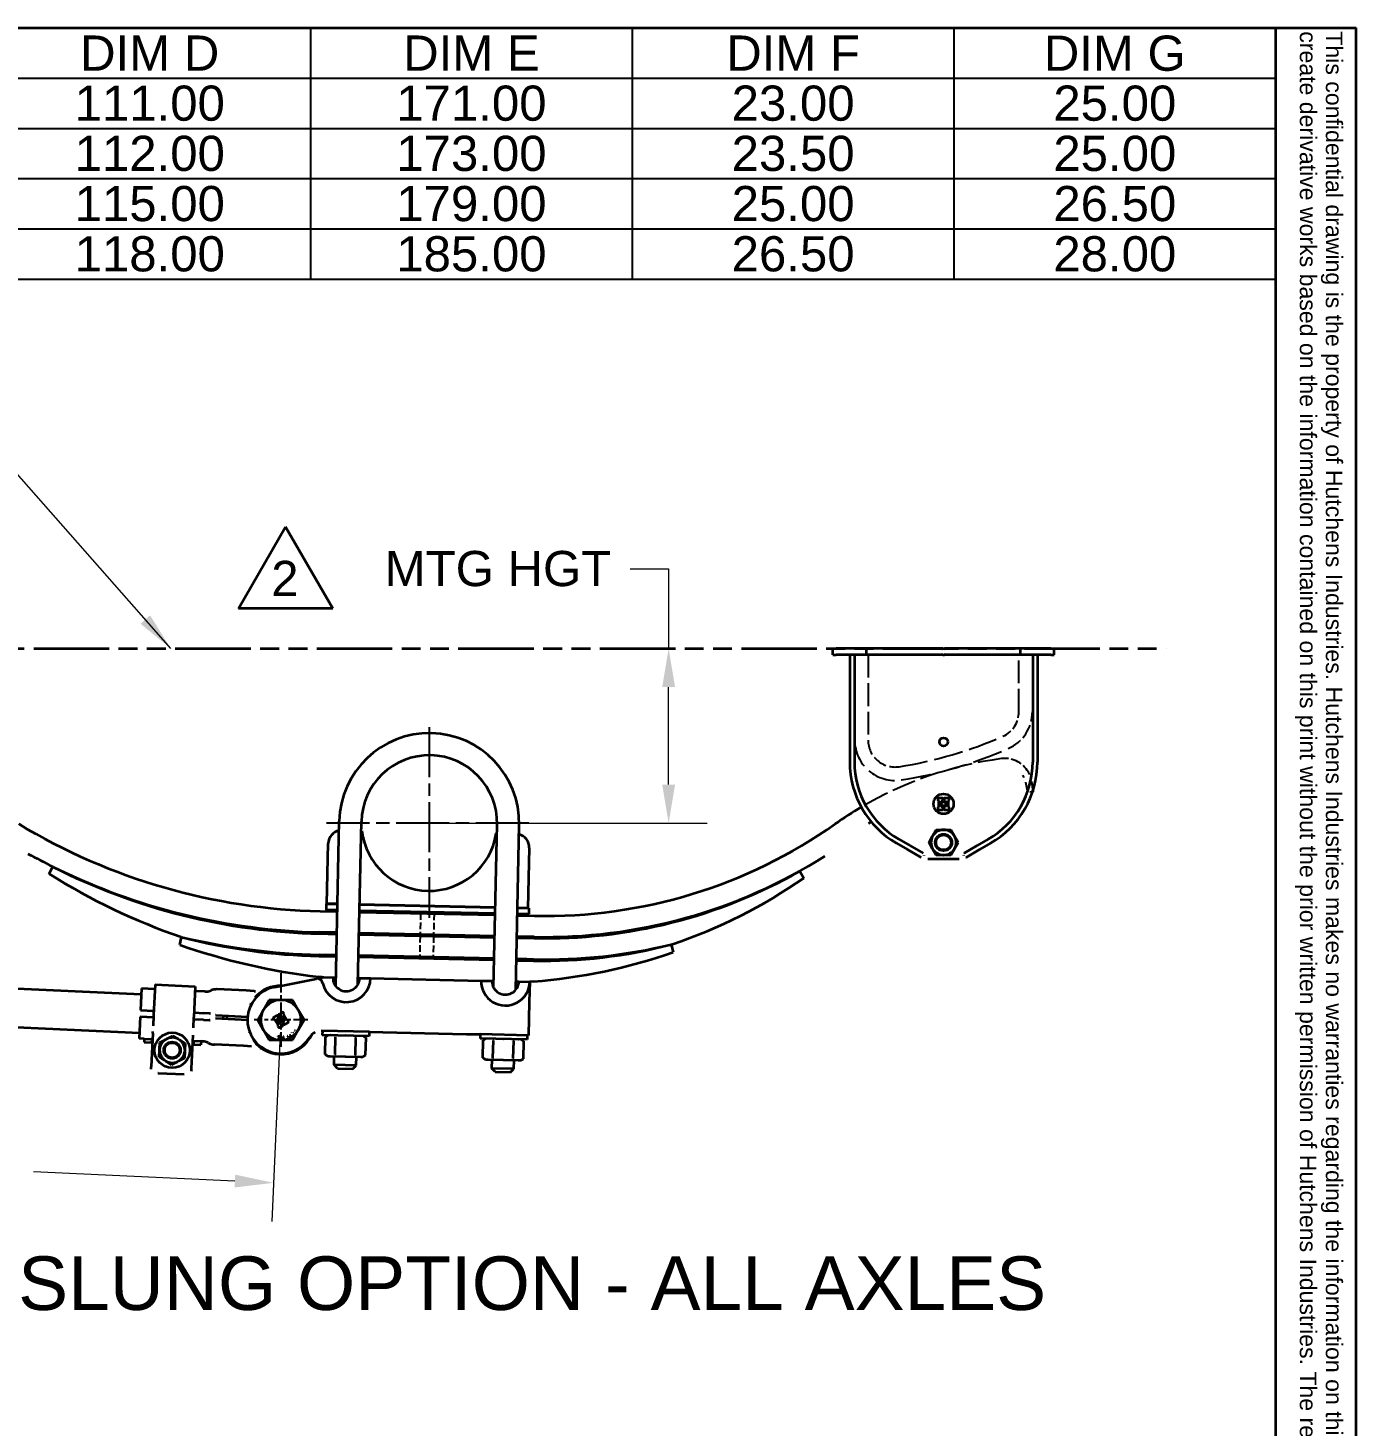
# Model space of a CAD drawing. Header units: inches. Extents: x 0 to 267, y 0 to 172.
# Drawn here: x 217.1 to 266.6, y 119.7 to 171.8 of the extents above; entities that cross this region are included whole.
import ezdxf
from ezdxf.enums import TextEntityAlignment as Align

# ---------------------------------------------------------------- set-up
doc = ezdxf.new("R2010")
doc.units = ezdxf.units.IN
doc.header["$LTSCALE"] = 8
doc.header["$MEASUREMENT"] = 0
for name, pattern in [('CHAIN', [0.7087, 0.4724, -0.0591, 0.1181, -0.0591]), ('DASHED', [0.2067, 0.1654, -0.0413]), ('DOUBLE_DASH_CHAIN', [1.2403, 0.6614, -0.0827, 0.1654, -0.0827, 0.1654, -0.0827])]:
    doc.linetypes.add(name, pattern=pattern)
for name, color, linetype, lineweight in [('Center Mark(Hutchens)', 7, 'Continuous', 25), ('Dimensions(Hutchens)', 7, 'Continuous', 25), ('Hidden Edges(Hutchens)', 7, 'DASHED', 25), ('Phantom Lines(Hutchens)', 7, 'DOUBLE_DASH_CHAIN', 70), ('Sketch Geometry(Hutchens)', 7, 'Continuous', 35), ('Symbols(Hutchens)', 7, 'Continuous', 25), ('Visible Edges(Hutchens)', 7, 'Continuous', 35)]:
    doc.layers.add(name, color=color, linetype=linetype, lineweight=lineweight)
doc.styles.add('Hutchens .164', font='ARIAL.TTF')
doc.styles.add('Hutchens .180', font='ARIAL.TTF')
doc.styles.add('Hutchens .25', font='ARIAL.TTF')
doc.dimstyles.new('HUTCHENS STD DIM X.XX', dxfattribs={"dimscale": 8, "dimtxt": 0.164, "dimasz": 0.18, "dimexe": 0.18, "dimexo": 0.0625, "dimgap": 0.09, "dimtad": 0, "dimtih": 1, "dimtoh": 1, "dimrnd": 1e-08, "dimzin": 4, "dimdsep": 46, "dimtxsty": 'Hutchens .164', "dimcen": 0.09, "dimclrd": 211, "dimclre": 211, "dimclrt": 7, "dimadec": 0, "dimazin": 1, "dimtfac": 0.762195, "dimtofl": 0, "dimtmove": 0, "dimatfit": 3, "dimfxl": 0, "dimtolj": 1, "dimtzin": 0, "dimlwd": 9, "dimlwe": 9, "dimarcsym": 0})
doc.dimstyles.new('HUTCHENS STD DIM X.XX$7', dxfattribs={"dimscale": 8, "dimtxt": 0.164, "dimasz": 0.18, "dimexe": 0.18, "dimexo": 0.0625, "dimgap": 0.09, "dimtad": 0, "dimtih": 1, "dimtoh": 1, "dimrnd": 1e-08, "dimzin": 4, "dimdsep": 46, "dimtxsty": 'Hutchens .164', "dimcen": 0.09, "dimclrd": 7, "dimclre": 211, "dimclrt": 7, "dimadec": 0, "dimazin": 1, "dimtfac": 0.762195, "dimtofl": 0, "dimtmove": 0, "dimatfit": 3, "dimfxl": 0, "dimtolj": 1, "dimtzin": 0, "dimlwd": 9, "dimlwe": 9, "dimarcsym": 0})

# ---------------------------------------------------------------- blocks, each defined once
blk = doc.blocks.new('Borders D-SIZE')
at = {"layer": 'Sketch Geometry(Hutchens)'}
for p, q in [((0.9537, 21.4797), (32.9537, 21.4797)), ((32.9537, 21.4797), (32.9537, 0.5117)), ((32.9537, 21.4797), (33.3287, 21.4797)), ((33.3287, 3.8867), (33.3287, 21.4797))]:
    blk.add_line(p, q, dxfattribs=at)
at = {"layer": 'Symbols(Hutchens)', "color": 7, "insert": (33.1541, 21.4641), "char_height": 0.077, "width": 17.587282, "attachment_point": 4, "rotation": 270, "line_spacing_factor": 0.944221, "style": 'Hutchens .180'}
blk.add_mtext('\\fArial|b0|i0;\\H0.0770;This confidential drawing is the property of Hutchens Industries. Hutchens Industries makes no warranties regarding the information on this document. Nothing hereon may be transmitted or disclosed in whole or in part to other parties. The recipient of this drawing agrees not use this information for manufacturing, nor will they modify, distribute, reverse engineer, or create derivative works based on the information contained on this print without the prior written permission of Hutchens Industries. The recipient agrees not to make copies of the document or reproduce in any manner the information in the document and to return it to Hutchens Industries upon request. Any use of this document is acceptance of the terms stated above. ', dxfattribs=at)
at = {"layer": 'Symbols(Hutchens)', "color": 7}
for tag, height, style, p in [('PART_NO', 0.164, 'Hutchens .164', (33.0853, 2.8866)), ('Sheet_number', 0.164, 'Hutchens .164', (33.1339, 1.1147)), ('REV', 0.18, 'Hutchens .180', (33.0853, 1.5662)), ('SHTS_(TOTAL)', 0.164, 'Hutchens .164', (33.1339, 0.6452))]:
    blk.add_attdef(tag, text='', height=height, rotation=270, dxfattribs=dict(at, style=style)).set_placement(p, align=Align.MIDDLE_CENTER)
blk = doc.blocks.new('Table1')
at = {"layer": 'Symbols(Hutchens)'}
for p, q in [((18.4537, 21.4797), (32.9537, 21.4797)), ((28.4537, 21.4797), (28.4537, 21.2456)), ((29.9537, 21.4797), (29.9537, 21.2456)), ((31.4537, 21.4797), (31.4537, 21.2456)), ((32.9537, 21.4797), (32.9537, 21.2456)), ((18.4537, 21.2456), (32.9537, 21.2456)), ((28.4537, 21.2456), (28.4537, 20.3093)), ((29.9537, 21.2456), (29.9537, 20.3093)), ((31.4537, 21.2456), (31.4537, 20.3093)), ((32.9537, 21.2456), (32.9537, 20.3093)), ((18.4537, 21.0115), (32.9537, 21.0115)), ((18.4537, 20.7774), (32.9537, 20.7774)), ((18.4537, 20.5434), (32.9537, 20.5434)), ((18.4537, 20.3093), (32.9537, 20.3093))]:
    blk.add_line(p, q, dxfattribs=at)
at = {"layer": 'Symbols(Hutchens)', "color": 7, "char_height": 0.164, "attachment_point": 7, "style": 'Hutchens .164'}
for s, insert in [('DIM D', (27.3791, 21.2806)), ('DIM E', (28.8854, 21.2806)), ('DIM F', (30.3919, 21.2806)), ('DIM G', (31.8727, 21.2778)), ('111.00', (27.3534, 21.0449)), ('171.00', (28.8534, 21.0449)), ('23.00', (30.4171, 21.0449)), ('25.00', (31.9171, 21.0449)), ('112.00', (27.3534, 20.8108)), ('173.00', (28.8534, 20.8108)), ('23.50', (30.4171, 20.8108)), ('25.00', (31.9171, 20.8108)), ('115.00', (27.3534, 20.5767)), ('179.00', (28.8534, 20.5767)), ('25.00', (30.4171, 20.5767)), ('26.50', (31.9171, 20.5767)), ('118.00', (27.3534, 20.3426)), ('185.00', (28.8534, 20.3426)), ('26.50', (30.4171, 20.3426)), ('28.00', (31.9171, 20.3426))]:
    blk.add_mtext(s, dxfattribs=dict(at, insert=insert))
blk = doc.blocks.new('*D48')
at = {"layer": 'Defpoints', "color": 0, "linetype": 'Continuous'}
for p in [(203.742, 135.881), (226.523, 134.84), (226.245, 128.767)]:
    blk.add_point(p, dxfattribs=at)
at = {"layer": 'Dimensions(Hutchens)', "color": 211, "linetype": 'Continuous', "lineweight": 9}
for p, q in [((203.719, 135.381), (203.399, 128.369)), ((226.5, 134.341), (226.18, 127.328)), ((204.903, 129.741), (212.416, 129.398)), ((224.807, 128.832), (217.294, 129.176))]:
    blk.add_line(p, q, dxfattribs=at)
at = {"layer": 'Dimensions(Hutchens)', "color": 211, "linetype": 'Continuous'}
for points in [[(204.914, 129.981), (204.892, 129.502), (203.464, 129.807)], [(224.818, 129.072), (224.796, 128.593), (226.245, 128.767)]]:
    blk.add_solid(points, dxfattribs=at)
at = {"layer": 'Dimensions(Hutchens)', "color": 7, "linetype": 'Continuous', "lineweight": 9, "insert": (214.855, 129.287), "char_height": 1.312, "attachment_point": 5, "style": 'Hutchens .164'}
blk.add_mtext('\\A1; F\\PREF', dxfattribs=at)
blk = doc.blocks.new('*D55')
at = {"layer": 'Defpoints', "color": 0, "linetype": 'Continuous'}
for p in [(240.987, 148.693), (240.987, 148.693), (232.057, 142.182)]:
    blk.add_point(p, dxfattribs=at)
at = {"layer": 'Dimensions(Hutchens)', "color": 211, "linetype": 'Continuous', "lineweight": 9}
for p, q in [((239.547, 151.667), (240.987, 151.667)), ((240.987, 151.667), (240.987, 148.693)), ((240.987, 143.622), (240.987, 147.253)), ((232.557, 142.182), (242.427, 142.182))]:
    blk.add_line(p, q, dxfattribs=at)
at = {"layer": 'Dimensions(Hutchens)', "color": 211, "linetype": 'Continuous'}
for points in [[(240.747, 147.253), (241.227, 147.253), (240.987, 148.693)], [(240.747, 143.622), (241.227, 143.622), (240.987, 142.182)]]:
    blk.add_solid(points, dxfattribs=at)
at = {"layer": 'Dimensions(Hutchens)', "color": 7, "linetype": 'Continuous', "lineweight": 9, "insert": (234.365, 151.667), "char_height": 1.312, "attachment_point": 5, "style": 'Hutchens .164'}
blk.add_mtext('\\A1; MTG HGT', dxfattribs=at)
blk = doc.blocks.new('FLAG')
at = {"layer": 'Sketch Geometry(Hutchens)'}
for p, q in [((-0.22, -0.1905), (0, 0.1905)), ((0, 0.1905), (0.22, -0.1905)), ((0.22, -0.1905), (-0.22, -0.1905))]:
    blk.add_line(p, q, dxfattribs=at)
at = {"layer": 'Symbols(Hutchens)', "color": 7, "style": 'Hutchens .164'}
blk.add_attdef('NO:', text='', height=0.164, dxfattribs=at).set_placement((-0.0034, -0.0497), align=Align.MIDDLE_CENTER)

msp = doc.modelspace()

# ---------------------------------------------------------------- linework, layer by layer
at = {"layer": 'Center Mark(Hutchens)', "linetype": 'CHAIN', "ltscale": 0.493427}
msp.add_line((232.0571, 145.7616), (232.0571, 138.6544), dxfattribs=at)
at = {"layer": 'Center Mark(Hutchens)', "linetype": 'CHAIN', "ltscale": 0.524409}
msp.add_line((235.7721, 142.1822), (228.2188, 142.1822), dxfattribs=at)
at = {"layer": 'Center Mark(Hutchens)', "linetype": 'CHAIN', "ltscale": 0.190971}
msp.add_line((226.5227, 136.592), (226.5227, 133.8404), dxfattribs=at)
at = {"layer": 'Center Mark(Hutchens)', "linetype": 'CHAIN', "ltscale": 0.138781}
msp.add_line((227.5227, 134.8404), (225.5227, 134.8404), dxfattribs=at)
at = {"layer": 'Hidden Edges(Hutchens)', "ltscale": 0.642537}
for p, q in [((247.9293, 145.2739), (247.9293, 148.4614)), ((248.4293, 148.4614), (248.4293, 145.2739)), ((254.0543, 146.3364), (254.0543, 148.4614)), ((254.5543, 148.4614), (254.5543, 146.3364))]:
    msp.add_line(p, q, dxfattribs=at)
at = {"layer": 'Hidden Edges(Hutchens)', "ltscale": 0.001489}
msp.add_line((254.3107, 143.701), (254.3097, 143.7048), dxfattribs=at)
at = {"layer": 'Hidden Edges(Hutchens)', "ltscale": 0.298367}
msp.add_line((254.3862, 143.3277), (254.3107, 143.701), dxfattribs=at)
at = {"layer": 'Hidden Edges(Hutchens)', "ltscale": 0.220772}
msp.add_line((254.5228, 143.7337), (254.5708, 143.3806), dxfattribs=at)
at = {"layer": 'Hidden Edges(Hutchens)', "ltscale": 0.041949}
msp.add_line((254.5612, 143.3515), (254.3862, 143.3277), dxfattribs=at)
at = {"layer": 'Hidden Edges(Hutchens)', "ltscale": 0.18751}
for p, q in [((231.7346, 138.8176), (231.7176, 138.0298)), ((232.2345, 138.8069), (232.2175, 138.0191))]:
    msp.add_line(p, q, dxfattribs=at)
at = {"layer": 'Hidden Edges(Hutchens)', "ltscale": 0.187515}
for p, q in [((231.7166, 137.9798), (231.6996, 137.192)), ((232.2164, 137.9691), (232.1995, 137.1812))]:
    msp.add_line(p, q, dxfattribs=at)
at = {"layer": 'Hidden Edges(Hutchens)', "ltscale": 0.763133, "flags": 128}
msp.add_lwpolyline([(254.2449, 143.8889), (254.1939, 143.9757)], dxfattribs=at)
at = {"layer": 'Hidden Edges(Hutchens)', "ltscale": 0.101731, "flags": 128}
msp.add_lwpolyline([(254.4457, 144.0028), (254.4508, 143.9912)], dxfattribs=at)
at = {"layer": 'Hidden Edges(Hutchens)', "ltscale": 0.089693, "flags": 128}
msp.add_lwpolyline([(254.2449, 143.8889), (254.2479, 143.8829)], dxfattribs=at)
at = {"layer": 'Hidden Edges(Hutchens)', "ltscale": 0.275691}
msp.add_arc((253.0543, 146.3364), 1, 293.63086, 0, dxfattribs=at)
at = {"layer": 'Hidden Edges(Hutchens)', "ltscale": 0.413586}
msp.add_arc((253.0543, 146.3364), 1.5, 293.63086, 0, dxfattribs=at)
at = {"layer": 'Hidden Edges(Hutchens)', "ltscale": 0.784015}
msp.add_arc((249.4293, 145.2739), 1.5, 180, 279.04122, dxfattribs=at)
at = {"layer": 'Hidden Edges(Hutchens)', "ltscale": 0.411456}
msp.add_arc((249.4293, 145.2739), 1, 180, 279.04122, dxfattribs=at)
at = {"layer": 'Hidden Edges(Hutchens)', "ltscale": 0.814862}
msp.add_arc((247.0918, 159.964), 15.875, 279.04122, 293.63086, dxfattribs=at)
at = {"layer": 'Hidden Edges(Hutchens)', "ltscale": 0.840527}
msp.add_arc((247.0918, 159.964), 16.375, 279.04122, 293.63086, dxfattribs=at)
at = {"layer": 'Hidden Edges(Hutchens)', "ltscale": 0.673099}
msp.add_arc((255.2849, 130.6837), 14.03, 97.72929, 120.45643, dxfattribs=at)
at = {"layer": 'Hidden Edges(Hutchens)', "ltscale": 0.306081}
msp.add_arc((253.5324, 143.5953), 1, 24.0464, 97.729, dxfattribs=at)
at = {"layer": 'Phantom Lines(Hutchens)', "lineweight": 35, "ltscale": 0.532113}
msp.add_line((206.7418, 148.6934), (259.5402, 148.6934), dxfattribs=at)
at = {"layer": 'Visible Edges(Hutchens)'}
for p, q in [((247.1168, 148.6934), (247.2418, 148.6934)), ((247.1168, 148.4614), (247.1168, 148.6934)), ((248.3668, 148.6934), (247.2418, 148.6934)), ((248.7418, 148.6934), (248.3668, 148.6934)), ((248.3668, 148.4614), (248.3668, 148.6934)), ((251.2106, 148.6934), (248.7418, 148.6934)), ((251.2418, 148.6621), (251.2106, 148.6934)), ((251.2106, 148.6934), (251.2731, 148.6934)), ((251.2731, 148.6934), (251.2418, 148.6621)), ((253.7418, 148.6934), (251.2731, 148.6934)), ((254.1168, 148.6934), (253.7418, 148.6934)), ((255.2418, 148.6934), (254.1168, 148.6934)), ((254.1168, 148.4614), (254.1168, 148.6934)), ((255.2418, 148.6934), (255.3668, 148.6934)), ((255.3668, 148.4614), (255.3668, 148.6934)), ((247.1168, 148.4614), (247.2418, 148.4614)), ((248.3668, 148.4614), (247.2418, 148.4614)), ((247.7418, 148.4614), (247.7418, 144.4614)), ((247.9148, 148.4614), (247.9148, 144.4614)), ((248.7418, 148.4614), (248.3668, 148.4614)), ((251.2106, 148.4614), (248.7418, 148.4614)), ((251.2106, 148.4614), (251.2418, 148.4926)), ((251.2106, 148.4614), (251.2731, 148.4614)), ((251.2418, 148.4926), (251.2731, 148.4614)), ((253.7418, 148.4614), (251.2731, 148.4614)), ((254.1168, 148.4614), (253.7418, 148.4614)), ((255.2418, 148.4614), (254.1168, 148.4614)), ((254.5688, 148.4614), (254.5688, 144.4614)), ((254.7418, 148.4614), (254.7418, 144.4614)), ((255.2418, 148.4614), (255.3668, 148.4614)), ((251.0231, 143.0864), (251.0231, 143.0551)), ((251.1949, 143.1176), (251.0543, 143.1176)), ((251.0543, 143.0239), (251.0591, 143.0239)), ((251.0591, 143.0239), (251.0591, 142.7739)), ((251.1841, 143.0239), (251.1949, 143.0239)), ((251.1841, 143.0174), (251.1841, 143.0239)), ((251.2262, 143.0551), (251.2262, 143.0864)), ((251.2574, 143.0864), (251.2574, 143.0551)), ((251.4293, 143.1176), (251.2887, 143.1176)), ((251.2887, 143.0239), (251.2996, 143.0239)), ((251.2996, 143.0239), (251.2996, 143.0174)), ((251.4246, 143.0239), (251.4293, 143.0239)), ((251.4246, 142.7739), (251.4246, 143.0239)), ((251.4606, 143.0551), (251.4606, 143.0864)), ((254.5745, 143.3533), (254.5612, 143.3515)), ((254.5708, 143.3806), (254.5745, 143.3533)), ((251.0231, 142.7426), (251.0231, 142.7114)), ((251.0591, 142.7739), (251.0543, 142.7739)), ((251.0543, 142.6801), (251.1949, 142.6801)), ((251.1841, 142.7739), (251.1841, 142.7803)), ((251.1949, 142.7739), (251.1841, 142.7739)), ((251.2262, 142.7114), (251.2262, 142.7426)), ((251.2574, 142.7426), (251.2574, 142.7114)), ((251.2996, 142.7739), (251.2887, 142.7739)), ((251.2887, 142.6801), (251.4293, 142.6801)), ((251.2996, 142.7803), (251.2996, 142.7739)), ((251.4293, 142.7739), (251.4246, 142.7739)), ((251.4606, 142.7114), (251.4606, 142.7426)), ((228.5692, 136.1056), (228.7017, 142.2545)), ((229.3956, 136.1618), (229.5265, 142.2367)), ((229.5192, 141.898), (229.547, 141.8974)), ((234.4569, 136.0528), (234.5878, 142.1277)), ((235.2802, 135.9611), (235.4126, 142.1099)), ((250.8356, 141.6959), (250.971, 141.9304)), ((250.971, 141.9304), (251.2418, 141.9304)), ((251.2418, 141.9304), (251.5126, 141.9304)), ((251.5126, 141.9304), (251.648, 141.6959)), ((228.2415, 139.1749), (228.2899, 141.4244)), ((234.5527, 141.7896), (234.5805, 141.789)), ((249.4918, 141.4303), (249.903, 141.1929)), ((249.5783, 141.5801), (249.9895, 141.3427)), ((249.9895, 141.3427), (250.4773, 141.0611)), ((250.7003, 141.4614), (250.8356, 141.6959)), ((250.8356, 141.2269), (250.7003, 141.4614)), ((251.648, 141.6959), (251.7834, 141.4614)), ((251.7834, 141.4614), (251.648, 141.2269)), ((252.4941, 141.3427), (252.0063, 141.0611)), ((252.9053, 141.5801), (252.4941, 141.3427)), ((252.9918, 141.4303), (252.5806, 141.1929)), ((235.7882, 141.2629), (235.7397, 139.0134)), ((249.903, 141.1929), (250.3418, 140.9395)), ((250.3418, 140.9395), (250.4012, 140.9052)), ((250.4012, 140.9052), (250.4045, 140.9034)), ((251.8291, 140.8364), (250.6545, 140.8364)), ((250.971, 140.9924), (250.8356, 141.2269)), ((251.2418, 140.9924), (250.971, 140.9924)), ((251.5126, 140.9924), (251.2418, 140.9924)), ((251.648, 141.2269), (251.5126, 140.9924)), ((252.0824, 140.9052), (252.0791, 140.9034)), ((252.1418, 140.9395), (252.0824, 140.9052)), ((252.5806, 141.1929), (252.1418, 140.9395)), ((217.877, 140.2899), (218.0103, 140.5586)), ((245.8806, 140.3928), (246.0286, 140.1322)), ((227.9855, 138.8984), (228.6291, 138.8845)), ((228.2102, 139.1756), (228.2052, 138.9437)), ((228.2052, 138.9437), (228.6301, 138.9345)), ((228.2102, 139.1756), (228.6351, 139.1664)), ((228.2354, 138.893), (228.2365, 138.943)), ((228.6291, 138.8845), (228.2354, 138.893)), ((228.6301, 138.9345), (228.2365, 138.943)), ((228.6351, 139.1664), (228.2415, 139.1749)), ((229.4539, 138.8667), (234.5152, 138.7577)), ((234.5152, 138.7577), (229.4539, 138.8667)), ((234.5163, 138.8077), (229.455, 138.9167)), ((229.455, 138.9167), (234.5163, 138.8077)), ((229.4599, 139.1487), (234.5213, 139.0397)), ((234.5213, 139.0397), (229.4599, 139.1487)), ((235.34, 138.74), (235.9836, 138.7261)), ((235.7337, 138.7315), (235.34, 138.74)), ((235.7347, 138.7815), (235.3411, 138.79)), ((235.3411, 138.79), (235.766, 138.7808)), ((235.3461, 139.0219), (235.771, 139.0128)), ((235.7397, 139.0134), (235.3461, 139.0219)), ((235.7337, 138.7315), (235.7347, 138.7815)), ((235.771, 139.0128), (235.766, 138.7808)), ((222.7467, 137.6411), (222.8163, 137.9329)), ((227.9675, 138.0606), (228.611, 138.0467)), ((228.6121, 138.0967), (227.9685, 138.1106)), ((228.2174, 138.0552), (228.2184, 138.1052)), ((228.611, 138.0467), (228.2174, 138.0552)), ((228.6121, 138.0967), (228.2184, 138.1052)), ((229.4358, 138.029), (234.4972, 137.9199)), ((234.4972, 137.9199), (229.4358, 138.029)), ((234.4982, 137.9699), (229.4369, 138.0789)), ((234.4982, 137.9699), (229.4369, 138.0789)), ((235.322, 137.9022), (235.9656, 137.8883)), ((235.7156, 137.8937), (235.322, 137.9022)), ((235.9667, 137.9383), (235.323, 137.9522)), ((235.7167, 137.9437), (235.323, 137.9522)), ((235.7156, 137.8937), (235.7167, 137.9437)), ((241.0769, 137.6543), (241.1527, 137.3646)), ((227.9494, 137.2228), (228.593, 137.2089)), ((228.5941, 137.2589), (227.9505, 137.2728)), ((228.1993, 137.2174), (228.2004, 137.2674)), ((228.593, 137.2089), (228.1993, 137.2174)), ((228.5941, 137.2589), (228.2004, 137.2674)), ((229.4178, 137.1912), (234.4791, 137.0821)), ((234.4791, 137.0821), (229.4178, 137.1912)), ((234.4802, 137.1321), (229.4189, 137.2411)), ((234.4802, 137.1321), (229.4189, 137.2411)), ((235.3039, 137.0644), (235.9475, 137.0505)), ((235.6976, 137.0559), (235.3039, 137.0644)), ((235.9486, 137.1005), (235.305, 137.1144)), ((235.6987, 137.1059), (235.305, 137.1144)), ((235.6976, 137.0559), (235.6987, 137.1059)), ((209.0192, 136.3606), (221.3111, 135.7992)), ((221.828, 136.1595), (221.7758, 135.0166)), ((221.828, 136.1595), (223.3265, 136.091)), ((223.3265, 136.091), (223.2743, 134.9481)), ((226.2797, 136.0665), (227.8428, 136.3764)), ((227.9058, 136.3889), (227.8428, 136.3764)), ((227.9058, 136.3889), (228.1199, 136.4314)), ((228.0574, 136.4327), (227.9316, 136.4469)), ((228.0574, 136.4327), (228.1199, 136.4314)), ((228.1199, 136.4314), (228.4635, 136.424)), ((228.4635, 136.424), (228.576, 136.4215)), ((229.4008, 136.4038), (229.4633, 136.4024)), ((229.4633, 136.4024), (229.8695, 136.3937)), ((229.8695, 136.3937), (230.3694, 136.3829)), ((230.3694, 136.3829), (233.4936, 136.3156)), ((230.3694, 136.3829), (233.4936, 136.3156)), ((233.4936, 136.3156), (233.9935, 136.3049)), ((233.9935, 136.3049), (234.3997, 136.2961)), ((234.3997, 136.2961), (234.4622, 136.2948)), ((235.287, 136.277), (235.3994, 136.2746)), ((235.3994, 136.2746), (235.8056, 136.2658)), ((235.8056, 136.2658), (235.7894, 135.516)), ((235.9308, 136.2743), (235.8056, 136.2658)), ((235.8056, 136.2658), (235.8056, 136.2658)), ((221.3207, 136.0095), (221.2839, 135.2048)), ((221.8201, 135.9866), (221.3207, 136.0095)), ((223.6892, 135.9013), (223.3186, 135.9182)), ((223.9025, 135.9385), (223.9216, 135.9463)), ((225.2273, 135.9336), (224.1349, 135.9835)), ((225.5246, 135.9201), (225.2273, 135.9336)), ((225.5908, 135.6734), (225.5544, 135.6775)), ((225.8732, 135.2154), (226.0897, 135.5904)), ((226.0897, 135.5904), (226.5227, 135.5904)), ((226.5227, 135.5904), (226.9558, 135.5904)), ((226.9558, 135.5904), (227.1723, 135.2154)), ((221.2839, 135.2048), (221.7834, 135.182)), ((223.2818, 135.1135), (223.6524, 135.0966)), ((223.8636, 135.087), (223.6524, 135.0966)), ((223.8636, 135.087), (223.8823, 135.0861)), ((223.891, 135.0857), (223.8823, 135.0861)), ((225.3927, 135.4416), (225.406, 135.4021)), ((225.6567, 134.8404), (225.8732, 135.2154)), ((226.5758, 135.1236), (226.454, 135.0533)), ((226.6337, 135.0857), (226.6184, 135.1121)), ((227.1723, 135.2154), (227.3888, 134.8404)), ((235.7894, 135.516), (235.7625, 134.2663)), ((208.9535, 134.9221), (221.2454, 134.3607)), ((221.2725, 134.9551), (221.2358, 134.1504)), ((221.772, 134.9322), (221.2725, 134.9551)), ((221.7755, 135.009), (221.7578, 134.6213)), ((221.7758, 135.0166), (221.7755, 135.009)), ((223.2562, 134.5528), (223.2739, 134.9406)), ((223.641, 134.8469), (223.2704, 134.8638)), ((223.2743, 134.9481), (223.2739, 134.9406)), ((223.641, 134.8469), (223.8522, 134.8372)), ((223.8709, 134.8364), (223.8522, 134.8372)), ((223.8709, 134.8364), (223.8796, 134.836)), ((225.2728, 134.8349), (224.0849, 134.8892)), ((224.0906, 135.014), (225.2785, 134.9598)), ((224.3713, 134.8761), (224.377, 135.001)), ((224.5019, 134.9953), (224.4962, 134.8704)), ((225.8732, 134.4654), (225.6567, 134.8404)), ((226.2396, 134.8934), (226.2548, 134.867)), ((226.3728, 135.0064), (226.251, 134.9361)), ((226.2975, 134.8555), (226.3016, 134.8579)), ((226.3016, 134.8579), (226.4274, 134.6401)), ((226.4099, 134.9204), (226.4193, 134.9259)), ((226.4219, 134.8996), (226.4099, 134.9204)), ((226.4118, 134.5951), (226.4271, 134.5686)), ((226.4307, 134.9685), (226.4155, 134.995)), ((226.4274, 134.6401), (226.4232, 134.6377)), ((226.4425, 135.0106), (226.4578, 134.9842)), ((226.4697, 134.5572), (226.5915, 134.6275)), ((226.5005, 134.9727), (226.5099, 134.9782)), ((226.5099, 134.9782), (226.5219, 134.9574)), ((226.5356, 134.7026), (226.5236, 134.7234)), ((226.545, 134.7081), (226.5356, 134.7026)), ((226.603, 134.6702), (226.5877, 134.6966)), ((226.6148, 134.7122), (226.63, 134.6858)), ((226.6181, 135.0407), (226.6223, 135.043)), ((226.7439, 134.8229), (226.6181, 135.0407)), ((226.6236, 134.7811), (226.6356, 134.7604)), ((226.6356, 134.7604), (226.6262, 134.7549)), ((226.6727, 134.6744), (226.7945, 134.7447)), ((226.748, 134.8252), (226.7439, 134.8229)), ((226.8059, 134.7874), (226.7907, 134.8138)), ((227.3888, 134.8404), (227.1723, 134.4654)), ((221.4231, 134.1418), (221.2358, 134.1504)), ((221.4231, 134.1418), (221.4169, 134.007)), ((221.4169, 134.007), (221.6979, 133.9942)), ((221.4231, 134.1418), (221.704, 134.129)), ((221.7453, 134.3481), (221.688, 133.0938)), ((221.704, 134.129), (221.6979, 133.9942)), ((221.7352, 134.1276), (221.704, 134.129)), ((221.9995, 133.7548), (222.0109, 134.0037)), ((222.0109, 134.0037), (222.2321, 134.1182)), ((222.2321, 134.1182), (222.2705, 134.1382)), ((222.2705, 134.1382), (222.4917, 134.2528)), ((222.4917, 134.2528), (222.7016, 134.1185)), ((222.7016, 134.1185), (222.7381, 134.0951)), ((222.7381, 134.0951), (222.9479, 133.9609)), ((223.1865, 133.0254), (223.2437, 134.2796)), ((223.2649, 134.0577), (223.2337, 134.0591)), ((223.2649, 134.0577), (223.2587, 133.9229)), ((223.2649, 134.0577), (223.5459, 134.0449)), ((223.5459, 134.0449), (223.5397, 133.91)), ((223.6043, 134.0422), (223.5459, 134.0449)), ((225.3426, 134.3447), (225.3595, 134.3828)), ((225.5187, 134.0958), (225.4821, 134.0951)), ((226.0897, 134.0904), (225.8732, 134.4654)), ((226.5227, 134.0904), (226.0897, 134.0904)), ((226.4889, 134.2197), (226.4128, 134.2197)), ((226.4128, 134.2197), (226.4128, 134.2056)), ((226.4128, 134.2056), (226.4747, 134.2056)), ((226.4747, 134.2056), (226.4199, 134.0997)), ((226.4199, 134.0997), (226.437, 134.0997)), ((226.437, 134.0997), (226.4889, 134.2017)), ((226.4889, 134.2017), (226.4889, 134.2197)), ((226.9558, 134.0904), (226.5227, 134.0904)), ((226.5805, 134.1979), (226.5824, 134.187)), ((226.5824, 134.187), (226.6038, 134.1908)), ((226.6178, 134.1116), (226.5963, 134.1078)), ((226.5963, 134.1078), (226.5985, 134.0958)), ((226.5985, 134.0958), (226.6561, 134.1059)), ((226.6142, 134.2208), (226.602, 134.2186)), ((226.6038, 134.1908), (226.6178, 134.1116)), ((226.633, 134.1143), (226.6142, 134.2208)), ((226.654, 134.118), (226.633, 134.1143)), ((226.6561, 134.1059), (226.654, 134.118)), ((226.7731, 134.1532), (226.7724, 134.1529)), ((226.7724, 134.1529), (226.7789, 134.1389)), ((226.8867, 134.2696), (226.8474, 134.2469)), ((226.8474, 134.2469), (226.8547, 134.2343)), ((226.8547, 134.2343), (226.894, 134.257)), ((226.894, 134.257), (226.8867, 134.2696)), ((227.1723, 134.4654), (226.9558, 134.0904)), ((227.0173, 134.4528), (227.0304, 134.4418)), ((227.0304, 134.4418), (227.031, 134.4425)), ((227.091, 134.3877), (227.104, 134.3767)), ((227.141, 134.4424), (227.1031, 134.3972)), ((227.104, 134.3767), (227.1516, 134.4334)), ((227.1516, 134.4334), (227.141, 134.4424)), ((228.0299, 134.4328), (228.0431, 134.4326)), ((229.8264, 134.3942), (228.0431, 134.4326)), ((228.0706, 134.432), (228.0672, 134.2755)), ((229.8168, 134.2378), (228.0672, 134.2755)), ((228.1692, 133.5557), (228.1834, 134.2144)), ((228.2861, 134.2708), (228.1834, 134.2144)), ((228.5479, 133.5476), (228.5621, 134.2062)), ((229.3052, 133.5313), (229.3194, 134.1899)), ((229.5978, 134.2425), (229.698, 134.1818)), ((229.6838, 133.5231), (229.698, 134.1818)), ((229.8202, 134.3943), (229.8168, 134.2378)), ((229.8264, 134.3942), (230.3263, 134.3834)), ((230.3263, 134.3834), (233.4506, 134.3161)), ((233.4506, 134.3161), (233.9504, 134.3053)), ((235.7625, 134.2663), (233.9504, 134.3053)), ((233.9567, 134.3052), (233.9533, 134.1487)), ((235.7029, 134.111), (233.9533, 134.1487)), ((234.0554, 133.429), (234.0696, 134.0876)), ((234.1723, 134.144), (234.0696, 134.0876)), ((234.434, 133.4208), (234.4482, 134.0795)), ((235.1913, 133.4045), (235.2055, 134.0632)), ((235.484, 134.1158), (235.5842, 134.055)), ((235.57, 133.3963), (235.5842, 134.055)), ((235.7063, 134.2675), (235.7029, 134.111)), ((221.6979, 133.9942), (221.7291, 133.9927)), ((221.9862, 133.4627), (221.9975, 133.7115)), ((221.9975, 133.7115), (221.9995, 133.7548)), ((222.9346, 133.6687), (222.9232, 133.4199)), ((222.9365, 133.712), (222.9346, 133.6687)), ((222.9479, 133.9609), (222.9365, 133.712)), ((223.2275, 133.9243), (223.2587, 133.9229)), ((223.2587, 133.9229), (223.5397, 133.91)), ((223.8133, 133.9857), (223.8316, 133.9762)), ((225.133, 133.8698), (224.0407, 133.9197)), ((225.4303, 133.8562), (225.133, 133.8698)), ((228.2694, 133.495), (228.1692, 133.5557)), ((228.2694, 133.495), (228.3573, 133.4931)), ((228.3573, 133.4931), (228.9253, 133.4808)), ((228.5058, 133.1628), (228.5129, 133.4897)), ((229.5811, 133.4667), (229.6838, 133.5231)), ((221.6841, 133.0077), (221.688, 133.0938)), ((222.196, 133.3284), (221.9862, 133.4627)), ((222.2325, 133.305), (222.196, 133.3284)), ((222.4423, 133.1708), (222.2325, 133.305)), ((222.6635, 133.2854), (222.4423, 133.1708)), ((222.702, 133.3053), (222.6635, 133.2854)), ((222.9232, 133.4199), (222.702, 133.3053)), ((223.1825, 132.9392), (223.1865, 133.0254)), ((229.3306, 133.1451), (228.5058, 133.1628)), ((228.6281, 133.0352), (228.5058, 133.1628)), ((228.6281, 133.0352), (229.203, 133.0228)), ((228.9253, 133.4808), (229.4933, 133.4686)), ((229.203, 133.0228), (229.3306, 133.1451)), ((229.3306, 133.1451), (229.3377, 133.472)), ((229.4933, 133.4686), (229.5811, 133.4667)), ((234.1556, 133.3682), (234.0554, 133.429)), ((234.1556, 133.3682), (234.2434, 133.3663)), ((234.2434, 133.3663), (234.8114, 133.3541)), ((234.392, 133.0361), (234.399, 133.363)), ((235.2168, 133.0183), (234.392, 133.0361)), ((234.5142, 132.9084), (234.392, 133.0361)), ((234.8114, 133.3541), (235.3794, 133.3418)), ((235.0891, 132.896), (235.2168, 133.0183)), ((235.2168, 133.0183), (235.2238, 133.3452)), ((235.3794, 133.3418), (235.4673, 133.3399)), ((235.4673, 133.3399), (235.57, 133.3963)), ((221.9444, 132.8597), (222.9099, 132.8156)), ((234.5142, 132.9084), (235.0891, 132.896))]:
    msp.add_line(p, q, dxfattribs=at)
at = {"layer": 'Visible Edges(Hutchens)', "flags": 128}
for points in [[(248.5448, 142.2306), (248.4453, 142.1624)], [(250.4045, 140.9034), (250.408, 140.9013)], [(250.4773, 141.0611), (250.4794, 141.0575)], [(250.5007, 140.9835), (250.5023, 140.9763)], [(251.9829, 140.9835), (251.9813, 140.9763)], [(252.0063, 141.0611), (252.0042, 141.0575)], [(252.0791, 140.9034), (252.0757, 140.9013)], [(225.5246, 135.9201), (225.5735, 135.919)], [(225.5472, 135.6219), (225.5475, 135.6242)], [(225.9953, 136.0067), (225.9892, 136.004)], [(225.3927, 135.4416), (225.3988, 135.453)], [(223.2562, 134.5528), (223.2558, 134.5445)], [(223.8796, 134.836), (223.8881, 134.8357)], [(224.0906, 135.014), (224.0831, 135.0195)], [(221.7453, 134.3481), (221.7484, 134.4163)], [(225.4821, 134.0951), (225.4763, 134.1033)], [(225.4821, 134.0951), (225.4821, 134.0974)], [(226.602, 134.2186), (226.602, 134.2174)], [(226.7325, 134.2406), (226.7322, 134.2396)], [(226.735, 134.2085), (226.7356, 134.2073)], [(226.7495, 134.216), (226.7488, 134.2176)], [(226.752, 134.2622), (226.7512, 134.2618)], [(226.7575, 134.2502), (226.758, 134.2504)], [(226.7597, 134.1863), (226.7606, 134.1861)], [(226.7657, 134.2005), (226.765, 134.2008)], [(226.774, 134.2504), (226.7755, 134.2497)], [(226.7789, 134.1389), (226.7793, 134.1389)], [(226.7807, 134.2637), (226.7798, 134.264)], [(226.7813, 134.2032), (226.7808, 134.203)], [(226.7837, 134.1896), (226.7845, 134.19)], [(226.788, 134.1566), (226.7875, 134.1564)], [(226.792, 134.1431), (226.7936, 134.1439)], [(226.7951, 134.2253), (226.7952, 134.225)], [(226.798, 134.2183), (226.7976, 134.2177)], [(226.8028, 134.2078), (226.8036, 134.2054)], [(226.8113, 134.2289), (226.8104, 134.2308)], [(226.8206, 134.1776), (226.821, 134.1806)], [(226.9302, 134.3689), (226.9281, 134.3669)], [(226.9332, 134.3375), (226.933, 134.3383)], [(226.9388, 134.3587), (226.9395, 134.3593)], [(226.941, 134.2963), (226.9433, 134.2937)], [(226.9535, 134.3068), (226.9526, 134.3079)], [(226.9603, 134.3605), (226.961, 134.3601)], [(226.9799, 134.2817), (226.9782, 134.2828)], [(226.9872, 134.3352), (226.9881, 134.3341)], [(226.9997, 134.3457), (226.9974, 134.3483)], [(227.002, 134.2834), (227.0012, 134.2828)], [(227.0074, 134.3044), (227.0077, 134.3036)], [(227.0105, 134.2732), (227.0126, 134.2752)], [(227.0316, 134.481), (227.0309, 134.4801)], [(227.031, 134.4425), (227.031, 134.4428)], [(227.0334, 134.4557), (227.0336, 134.4562)], [(227.0415, 134.4711), (227.0418, 134.4716)], [(227.0546, 134.4793), (227.0551, 134.4793)], [(227.07, 134.4741), (227.0716, 134.4725)], [(227.0798, 134.4872), (227.0781, 134.4884)], [(227.0875, 134.4284), (227.0877, 134.4268)], [(227.0942, 134.467), (227.0939, 134.4677)], [(227.0996, 134.4415), (227.0995, 134.4424)], [(227.1031, 134.3972), (227.103, 134.3985)], [(228.0299, 134.4328), (228.0245, 134.4329)], [(228.374, 134.2689), (228.3664, 134.269)], [(228.5621, 134.2062), (228.5535, 134.2114)], [(228.942, 134.2567), (228.9268, 134.2569)], [(229.3194, 134.1899), (229.3021, 134.1952)], [(229.51, 134.2444), (229.5024, 134.2445)], [(229.698, 134.1818), (229.6894, 134.1869)], [(234.2601, 134.1421), (234.2526, 134.1422)], [(234.4482, 134.0795), (234.4396, 134.0846)], [(234.8281, 134.1299), (234.8129, 134.1301)], [(235.2055, 134.0632), (235.1882, 134.0685)], [(235.3961, 134.1177), (235.3885, 134.1177)], [(235.5842, 134.055), (235.5756, 134.0601)], [(225.8105, 133.7668), (225.7652, 133.7856)], [(225.8105, 133.7668), (225.8106, 133.7668)], [(228.1692, 133.5557), (228.1778, 133.5506)], [(228.3573, 133.4931), (228.3649, 133.493)], [(228.5479, 133.5476), (228.5652, 133.5423)], [(229.3052, 133.5313), (229.3138, 133.5261)], [(228.9253, 133.4808), (228.9405, 133.4806)], [(229.4933, 133.4686), (229.5009, 133.4685)], [(234.0554, 133.429), (234.064, 133.4238)], [(234.2434, 133.3663), (234.251, 133.3662)], [(234.434, 133.4208), (234.4513, 133.4155)], [(234.8114, 133.3541), (234.8266, 133.3538)], [(235.1913, 133.4045), (235.1999, 133.3994)], [(235.3794, 133.3418), (235.387, 133.3418)], [(221.9444, 132.8597), (221.9269, 132.8608)], [(223.1825, 132.9392), (223.1815, 132.9289)]]:
    msp.add_lwpolyline(points, dxfattribs=at)
at = {"layer": 'Visible Edges(Hutchens)'}
for centre, radius in [((251.2418, 145.2114), 0.1563), ((251.2418, 142.8989), 0.375), ((251.2418, 142.8989), 0.0781), ((251.2418, 141.4614), 0.3126), ((251.2418, 141.4614), 0.3125), ((251.2418, 141.4614), 0.28), ((226.5227, 134.8404), 0.0781), ((222.467, 133.7118), 0.6562), ((222.467, 133.7118), 0.3125), ((222.467, 133.7118), 0.3126), ((222.467, 133.7118), 0.28)]:
    msp.add_circle(centre, radius, dxfattribs=at)
for centre, radius, start, end in [((232.0571, 142.1822), 3.3563, 358.76614, 178.76614), ((232.0571, 142.1822), 2.5313, 358.76614, 178.76614), ((251.2418, 144.4614), 3.5, 180, 240), ((251.2418, 144.4614), 3.327, 180, 240), ((251.2418, 144.4614), 3.327, 300, 0), ((251.2418, 144.4614), 3.5, 300, 0), ((251.0543, 143.0864), 0.0312, 90, 180), ((251.0543, 143.0551), 0.0313, 180, 270), ((251.2418, 142.8989), 0.117, 126.89406, 233.10594), ((251.1528, 143.0174), 0.0312, 306.89406, 0), ((251.1949, 143.0864), 0.0312, 0, 90), ((251.1949, 143.0551), 0.0312, 270, 0), ((251.2887, 143.0864), 0.0312, 90, 180), ((251.2887, 143.0551), 0.0312, 180, 270), ((251.3308, 143.0174), 0.0312, 180, 233.10594), ((251.2418, 142.8989), 0.117, 306.89406, 53.10594), ((251.4293, 143.0864), 0.0313, 0, 90), ((251.4293, 143.0551), 0.0312, 270, 0), ((255.2849, 130.6837), 14.03, 120.45643, 125.1858), ((251.0543, 142.7426), 0.0312, 90, 180), ((251.0543, 142.7114), 0.0313, 180, 270), ((251.1528, 142.7803), 0.0312, 0, 53.10594), ((251.1949, 142.7426), 0.0312, 0, 90), ((251.1949, 142.7114), 0.0312, 270, 0), ((251.2887, 142.7426), 0.0312, 90, 180), ((251.2887, 142.7114), 0.0312, 180, 270), ((251.3308, 142.7803), 0.0312, 126.89406, 180), ((251.4293, 142.7426), 0.0313, 0, 90), ((251.4293, 142.7114), 0.0312, 270, 0), ((228.4755, 161.6513), 22.7582, 238.96677, 268.76612), ((228.7898, 141.4136), 0.5, 101.03503, 178.76614), ((232.0571, 142.1822), 2.5262, 186.47226, 351.06002), ((236.3877, 157.4863), 18.7646, 268.76617, 305.18581), ((251.2418, 141.4614), 0.469, 90, 150), ((251.2418, 141.4614), 0.469, 30, 90), ((235.2883, 141.2737), 0.5, 358.76614, 76.49724), ((251.2418, 141.4614), 0.469, 150, 210), ((251.2418, 141.4614), 0.469, 330, 30), ((228.4755, 161.6513), 23.5462, 241.07347, 243.61153), ((236.3877, 157.4864), 19.5526, 268.76617, 302.23098), ((251.2418, 141.4614), 0.469, 210, 270), ((251.2418, 141.4614), 0.469, 270, 330), ((230.6717, 160.731), 24.1152, 237.95637, 250.94599), ((228.4755, 161.6513), 23.5462, 243.62111, 268.76612), ((228.4645, 161.1352), 23.0799, 243.07635, 268.76612), ((236.38, 157.1262), 19.2423, 268.76614, 299.58651), ((234.8441, 156.2582), 19.625, 288.68475, 304.74411), ((228.4756, 161.6513), 24.3842, 256.53819, 256.5799), ((228.4317, 159.6159), 22.3983, 255.48061, 268.76605), ((228.4756, 161.6513), 24.3842, 256.5799, 268.76597), ((236.3496, 155.7231), 18.6769, 268.76633, 284.66146), ((236.3799, 157.1262), 20.0303, 268.76614, 283.56177), ((236.3799, 157.1262), 20.0303, 283.56177, 283.72152), ((230.9067, 161.2161), 24.9473, 250.90764, 263.15083), ((234.3604, 156.8444), 20.63, 274.36565, 289.22293), ((226.5227, 134.8404), 1.28, 88.78479, 139.15842), ((227.8379, 136.1483), 0.25, 13.24365, 74.24933), ((228.9634, 136.4132), 0.9062, 193.24365, 358.76614), ((228.9634, 136.4132), 0.5, 178.76614, 358.76614), ((234.8996, 136.2853), 0.9062, 178.76614, 358.76614), ((234.8996, 136.2853), 0.5, 178.76614, 358.76614), ((223.712, 136.4008), 0.5, 267.38496, 292.39268), ((224.1121, 135.4841), 0.5, 87.38496, 112.39268), ((226.5227, 134.8404), 1.25, 101.21405, 328.76614), ((226.5227, 134.8404), 0.75, 90, 150), ((226.5227, 134.8404), 0.75, 30, 90), ((226.5227, 134.8404), 0.75, 150, 210), ((226.4696, 135.0262), 0.0313, 120, 210), ((226.5914, 135.0965), 0.0313, 30, 120), ((226.6066, 135.0701), 0.0313, 300, 30), ((226.5227, 134.8404), 0.75, 330, 30), ((226.2666, 134.909), 0.0313, 120, 210), ((226.2819, 134.8826), 0.0313, 210, 300), ((226.3884, 134.9793), 0.0313, 30, 120), ((226.5227, 134.8404), 0.117, 149.5768, 270.4232), ((226.4389, 134.6107), 0.0312, 120, 210), ((226.4037, 134.9529), 0.0313, 300, 30), ((226.4541, 134.5843), 0.0312, 210, 300), ((226.4848, 134.9998), 0.0312, 210, 300), ((226.5227, 134.8404), 0.117, 329.5768, 90.4232), ((226.5607, 134.681), 0.0312, 30, 120), ((226.5759, 134.6546), 0.0313, 300, 30), ((226.6418, 134.7279), 0.0312, 120, 210), ((226.6571, 134.7015), 0.0312, 210, 300), ((226.7636, 134.7982), 0.0312, 30, 120), ((226.7789, 134.7718), 0.0312, 300, 30), ((222.467, 133.7118), 0.4695, 120.02946, 174.74046), ((222.467, 133.7118), 0.4695, 60.02946, 114.74046), ((222.467, 133.7118), 0.4695, 0.02946, 54.74046), ((223.5815, 133.5427), 0.5, 62.37724, 87.38496), ((226.5227, 134.8404), 1.28, 215.6115, 335.30016), ((226.5227, 134.8404), 0.75, 210, 270), ((226.5227, 134.8404), 0.75, 270, 330), ((228.0191, 133.933), 0.5, 116.00218, 148.76614), ((222.467, 133.7118), 0.4695, 180.02946, 234.74046), ((222.467, 133.7118), 0.4695, 300.02946, 354.74046), ((224.0635, 134.4192), 0.5, 242.37724, 267.38496), ((222.467, 133.7118), 0.4695, 240.02946, 294.74046)]:
    msp.add_arc(centre, radius, start, end, dxfattribs=at)

# ---------------------------------------------------------------- block references
at = {"xscale": 8, "yscale": 8, "zscale": 8}
for name in ['Borders D-SIZE', 'Table1']:
    msp.add_blockref(name, (0, 0), dxfattribs=at)
msp.add_blockref('FLAG', (226.6987, 151.7044), dxfattribs=at).add_auto_attribs({'NO:': '2'})

# ---------------------------------------------------------------- texts
at = {"layer": 'Symbols(Hutchens)', "color": 7, "insert": (206.7868, 123.9959), "char_height": 2, "attachment_point": 7, "style": 'Hutchens .25'}
msp.add_mtext('UNDERSLUNG OPTION - ALL AXLES', dxfattribs=at)

# ---------------------------------------------------------------- dimensions: what is measured, and where the dimension line sits
at = {"layer": 'Dimensions(Hutchens)', "color": 211, "linetype": 'Continuous', "lineweight": 9}
for base, p1, p2, angle, text, override, picture, middle in [((240.9868, 148.6934), (232.0571, 142.1822), (240.9868, 148.6934), 270, ' MTG HGT', {"dimdec": 2, "dimse2": 1, "dimtp": 0, "dimtm": 0, "dimtdec": 2, "dimtmove": 1, "dimatfit": 2}, '*D55', (240.8781, 151.6665)), ((226.2453, 128.7667), (203.7418, 135.8809), (226.5227, 134.8404), 177.38496, ' F\\PREF', {"dimdec": 2, "dimtp": 0, "dimtm": 0, "dimtdec": 2, "dimatfit": 2}, '*D48', (214.8549, 129.287))]:
    dim = msp.add_linear_dim(base=base, p1=p1, p2=p2, angle=angle, text=text, dimstyle='HUTCHENS STD DIM X.XX', override=override, dxfattribs=at)
    dim.commit()
    dim.dimension.update_dxf_attribs({"geometry": picture, "text_midpoint": middle, "dimtype": 160})

# ---------------------------------------------------------------- leaders
at = {"layer": 'Symbols(Hutchens)', "color": 7, "linetype": 'Continuous', "lineweight": 9, "annotation_type": 0, "has_hookline": 1, "hookline_direction": 1, "text_width": 13.1513}
msp.add_leader([(222.4154, 148.6934), (216.571, 155.3296), (216.5036, 155.3296)], dimstyle='HUTCHENS STD DIM X.XX$7', override={"dimtad": 0}, dxfattribs=at)

doc.saveas('drawing.dxf')
